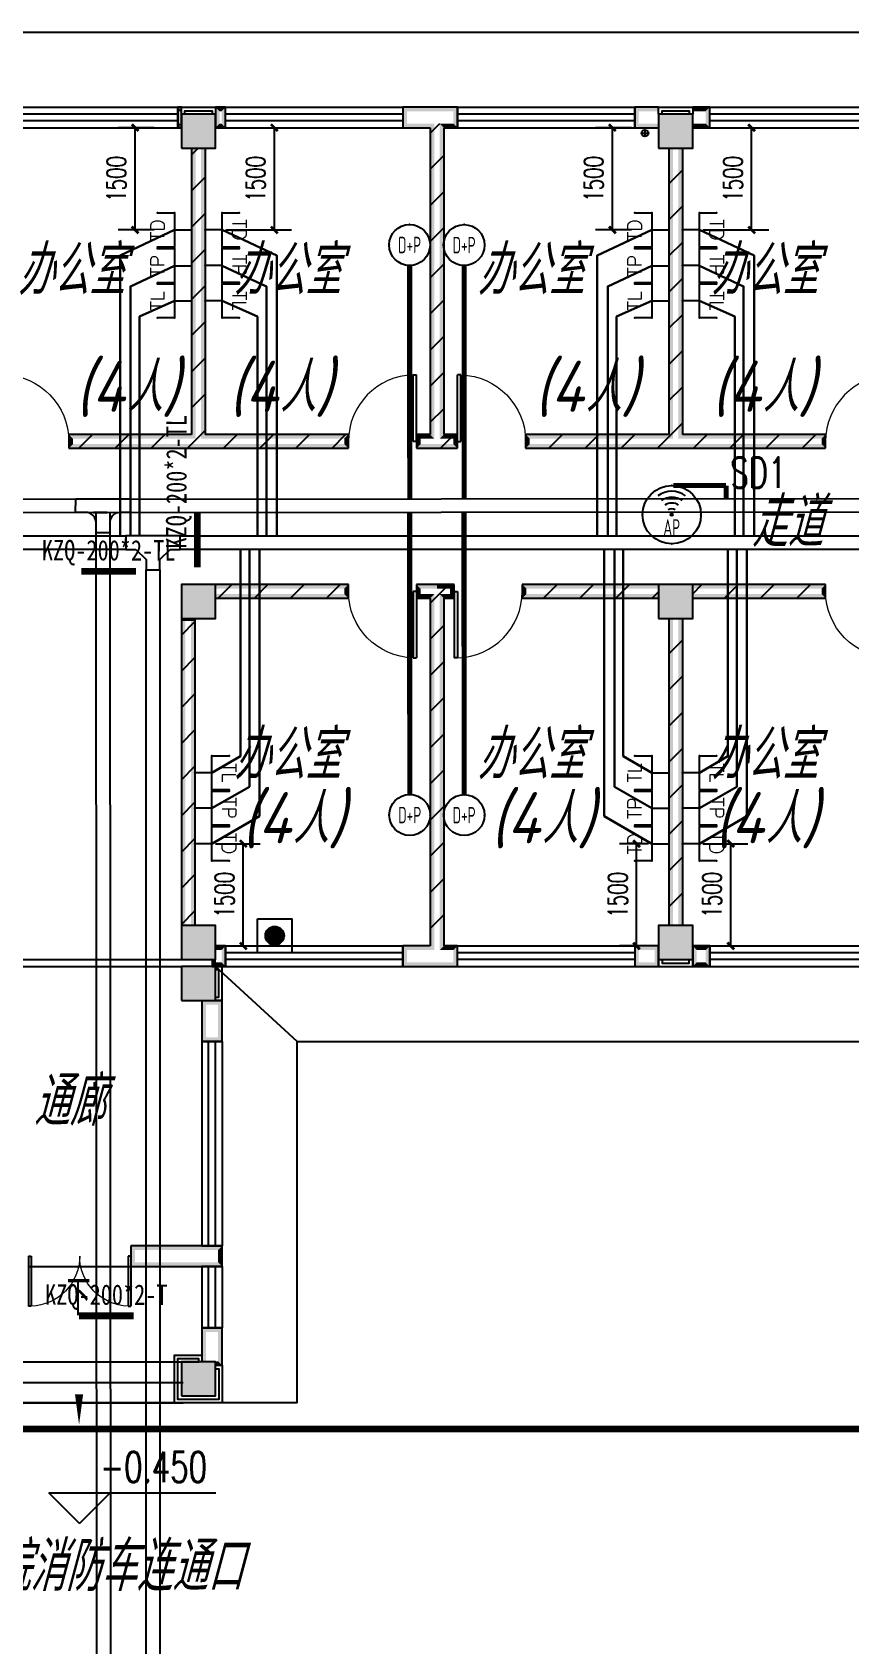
# Model space of a CAD drawing. Extents: x 1241380 to 1952554, y 1012187 to 1766051.
# Drawn here: x 1581878 to 1593869, y 1270773 to 1294421 of the extents above; entities that cross this region are included whole.
import ezdxf
from ezdxf.enums import TextEntityAlignment as Align

# ---------------------------------------------------------------- set-up
doc = ezdxf.new("R2010")
doc.units = 0
for name, color, linetype in [('1-建筑底图', 8, 'Continuous'), ('CABLETRAY_PDS', 4, 'Continuous'), ('EQUIP-通讯', 3, 'Continuous'), ('PUB_HATCH', 8, 'Continuous'), ('TEL_DIM', 3, 'Continuous'), ('WIRE-综合布线', 5, 'Continuous'), ('光纤点位', 3, 'Continuous'), ('内网桥架', 1, 'Continuous'), ('填充', 8, 'Continuous'), ('抗震支吊架', 2, 'Continuous'), ('排水', 153, 'Continuous'), ('红机电话', 3, 'Continuous'), ('蓝机电话', 3, 'Continuous')]:
    doc.layers.add(name, color=color, linetype=linetype)
doc.layers.add('内网线路', color=1, linetype='Continuous', lineweight=30)
doc.styles.add('_TCH_DIM', font='SIMPLEX', dxfattribs={"bigfont": 'GBCBIG'})
doc.styles.add('_TEL_ATTDEF', font='GBENOR', dxfattribs={"width": 0.8, "height": 3, "bigfont": 'GBCBIG'})
doc.styles.add('_TEL_DIM', font='SIMPLEX', dxfattribs={"width": 0.8, "height": 3.5, "bigfont": 'HZTXT'})
doc.styles.add('A_DIM', font='SIMPLEX', dxfattribs={"width": 0.7, "bigfont": 'HZ'})
doc.styles.add('A_DIM_T3', font='SIMPLEX', dxfattribs={"width": 0.7, "bigfont": 'HZ'})
doc.styles.add('kzcad', font='', dxfattribs={"width": 0.8})
doc.styles.get("Standard").update_dxf_attribs({"font": 'gbeitc.shx', "bigfont": 'gbcbig.shx'})
doc.styles.get('kzcad').set_extended_font_data('SimSun')
doc.linetypes.add('JIEDI', pattern='A,1.25,-0.25,0.25,-0.25,0.625,["/",Standard,S=0.6,R=0,X=0,Y=-0.3],0.625,-0.25,0.25,-0.25', length=4)
doc.dimstyles.new('_TCH_ARCH&&100', dxfattribs={"dimtxt": 280, "dimasz": 100, "dimexe": 250, "dimexo": 300, "dimgap": 135, "dimtad": 1, "dimdec": 0, "dimzin": 0, "dimdsep": 46, "dimtxsty": 'A_DIM_T3', "dimblk": 'ARCHTICK', "dimcen": 0.09, "dimclrt": 7, "dimazin": 2, "dimtfac": 1, "dimtdec": 0, "dimtix": 1, "dimtmove": 2, "dimatfit": 3, "dimfxl": 100, "dimtolj": 1, "dimtzin": 0, "dimarcsym": 0})
pattern_1 = [(45, (-636285.87, -718395.4), (-265.16515, 265.16515), [])]

# ---------------------------------------------------------------- blocks, each defined once
blk = doc.blocks.new('ng')
at = {"layer": '排水'}
for p, q in [((345991, 781358), (346091, 781358)), ((346041, 781408), (346041, 781308))]:
    blk.add_line(p, q, dxfattribs=at)
blk.add_circle((346041, 781358), 50, dxfattribs=at)
blk = doc.blocks.new('雨水管')
at = {"layer": '排水'}
blk.add_blockref('ng', (600767, -46811), dxfattribs=at)
blk = doc.blocks.new('xfjyc')
at = {"layer": '填充'}
h = blk.add_hatch(color=1, dxfattribs=at)
h.dxf.hatch_style = 1
edge = h.paths.add_edge_path()
edge.add_arc((250, 250), 137, 0, 360)
blk.add_lwpolyline([(0, 500), (500, 500), (500, 0), (0, 0)], close=True)
at = {"color": 1}
blk.add_circle((250, 250), 137, dxfattribs=at)
blk = doc.blocks.new('xfjyc2')
blk.add_blockref('xfjyc', (14469, 78300))
blk = doc.blocks.new('$DorLib2D$00000001')
at = {"color": 0}
for p, q in [((0.45, 0.975), (0.5, 0.975)), ((0.45, 0), (0.45, 0.975)), ((0.5, 0), (0.5, 0.975)), ((0.5, 0), (0.45, 0))]:
    blk.add_line(p, q, dxfattribs=at)
at = {"color": 0, "lineweight": 13}
blk.add_arc((0.475, 0), 0.975, 91.4693, 180, dxfattribs=at)
blk = doc.blocks.new('$WINLIB2D$00000001')
at = {"color": 0}
for points in [[(-0.5, 0.5), (-0.5, -0.5)], [(-0.5, 0.5), (0.5, 0.5)], [(0.5, -0.5), (0.5, 0.5)], [(0.5, 0.1667), (-0.5, 0.1667)], [(0.5, -0.1667), (-0.5, -0.1667)], [(-0.5, -0.5), (0.5, -0.5)]]:
    blk.add_lwpolyline(points, dxfattribs=at)
blk = doc.blocks.new('_FZH')
blk.add_lwpolyline([(-0.5, -0.5), (0.5, -0.5), (0.5, 0.5), (-0.5, 0.5)], close=True)
at = {"layer": 'PUB_HATCH'}
blk.add_solid([(-0.5, -0.5), (0.5, -0.5), (-0.5, 0.5), (0.5, 0.5)], dxfattribs=at)
blk = doc.blocks.new('$DorLib2D$00000002')
at = {"color": 0}
for p, q in [((-0.5, 0), (-0.5, 0.4875)), ((-0.475, 0.4875), (-0.5, 0.4875)), ((-0.475, 0), (-0.475, 0.4875)), ((0.475, 0), (0.475, 0.4875)), ((0.475, 0.4875), (0.5, 0.4875)), ((0.5, 0), (0.5, 0.4875)), ((-0.5, 0), (-0.475, 0)), ((0.5, 0), (0.475, 0))]:
    blk.add_line(p, q, dxfattribs=at)
at = {"color": 0, "lineweight": 13}
for centre, start, end in [((-0.4875, 0), 0, 88.53072), ((0.4875, 0), 91.46928, 180)]:
    blk.add_arc(centre, 0.4875, start, end, dxfattribs=at)
blk = doc.blocks.new('1-一层建筑底图')
at = {"layer": '1-建筑底图'}
for points in [[(13300, 90650), (13250, 90650), (13310, 90590), (13240, 90590)], [(13300, 90350), (13300, 90650), (13240, 90590), (13240, 90410)], [(13250, 90650), (13250, 90350), (13310, 90410), (13310, 90590)], [(13950, 90650), (13800, 90650), (13860, 90590), (13890, 90590)], [(13800, 90650), (13800, 90350), (13860, 90410), (13860, 90590)], [(13950, 90350), (13950, 90650), (13890, 90590), (13890, 90410)], [(17050, 90650), (16550, 90650), (16610, 90590), (17050, 90590)], [(16550, 90650), (16550, 90350), (16610, 90410), (16610, 90590)], [(17350, 90650), (17050, 90650), (17050, 90590), (17290, 90590)], [(17350, 90350), (17350, 90650), (17290, 90590), (17290, 90410)], [(20300, 90650), (19950, 90650), (20010, 90590), (20300, 90590)], [(19950, 90650), (19950, 90350), (20010, 90410), (20010, 90590)], [(21050, 90650), (20800, 90650), (20800, 90590), (20990, 90590)], [(21050, 90350), (21050, 90650), (20990, 90590), (20990, 90410)], [(13250, 90350), (13300, 90350), (13240, 90410), (13310, 90410)], [(13800, 90550), (13300, 90550), (13360, 90490), (13740, 90490)], [(13300, 90550), (13300, 90050), (13360, 90110), (13360, 90490)], [(13800, 90050), (13800, 90550), (13740, 90490), (13740, 90110)], [(13800, 90350), (13950, 90350), (13890, 90410), (13860, 90410)], [(16550, 90350), (16950, 90350), (17010, 90410), (16610, 90410)], [(16950, 90350), (16950, 85850), (17010, 85790), (17010, 90410)], [(17150, 90350), (17350, 90350), (17290, 90410), (17090, 90410)], [(17150, 90350), (17150, 85850), (17090, 85790), (17090, 90410)], [(19950, 90350), (20300, 90350), (20300, 90410), (20010, 90410)], [(20800, 90550), (20300, 90550), (20360, 90490), (20740, 90490)], [(20300, 90550), (20300, 90050), (20360, 90110), (20360, 90490)], [(20800, 90050), (20800, 90550), (20740, 90490), (20740, 90110)], [(20800, 90410), (20800, 90350), (21050, 90350), (20990, 90410)], [(13300, 90050), (13800, 90050), (13740, 90110), (13360, 90110)], [(20300, 90050), (20800, 90050), (20740, 90110), (20360, 90110)], [(13510, 90050), (13450, 90050), (13450, 85850), (13510, 85790)], [(13650, 90050), (13590, 90050), (13590, 85790), (13650, 85850)], [(20510, 90050), (20450, 90050), (20450, 85850), (20510, 85790)], [(20650, 90050), (20590, 90050), (20590, 85790), (20650, 85850)], [(13450, 85850), (11650, 85850), (11710, 85790), (13510, 85790)], [(11650, 85850), (11650, 85650), (11710, 85710), (11710, 85790)], [(15750, 85850), (13650, 85850), (13590, 85790), (15690, 85790)], [(15750, 85650), (15750, 85850), (15690, 85790), (15690, 85710)], [(16950, 85850), (16750, 85850), (16810, 85790), (17010, 85790)], [(16750, 85850), (16750, 85650), (16810, 85710), (16810, 85790)], [(17350, 85850), (17150, 85850), (17090, 85790), (17290, 85790)], [(17350, 85650), (17350, 85850), (17290, 85790), (17290, 85710)], [(20450, 85850), (18350, 85850), (18410, 85790), (20510, 85790)], [(18350, 85850), (18350, 85650), (18410, 85710), (18410, 85790)], [(22750, 85850), (20650, 85850), (20590, 85790), (22690, 85790)], [(22750, 85650), (22750, 85850), (22690, 85790), (22690, 85710)], [(11650, 85650), (13550, 85650), (13550, 85710), (11710, 85710)], [(13550, 85650), (15750, 85650), (15690, 85710), (13550, 85710)], [(16750, 85650), (17050, 85650), (17050, 85710), (16810, 85710)], [(17050, 85650), (17350, 85650), (17290, 85710), (17050, 85710)], [(18350, 85650), (20550, 85650), (20550, 85710), (18410, 85710)], [(20550, 85650), (22750, 85650), (22690, 85710), (20550, 85710)], [(13800, 83650), (13300, 83650), (13360, 83590), (13740, 83590)], [(13300, 83650), (13300, 83150), (13360, 83210), (13360, 83590)], [(13800, 83150), (13800, 83650), (13740, 83590), (13740, 83210)], [(13750, 83650), (13800, 83650), (13800, 83600), (13810, 83590), (15690, 83590), (15750, 83650), (13750, 83650)], [(13750, 83650), (13750, 83650), (13750, 83650)], [(13800, 83600), (13800, 83500), (13810, 83510), (13810, 83590)], [(13800, 83500), (13800, 83450), (15750, 83450), (15690, 83510), (13810, 83510)], [(15750, 83450), (15750, 83650), (15690, 83590), (15690, 83510)], [(17050, 83650), (16750, 83650), (16810, 83590), (17050, 83590)], [(16750, 83650), (16750, 83450), (16810, 83510), (16810, 83590)], [(16750, 83450), (16950, 83450), (17010, 83510), (16810, 83510)], [(16950, 83450), (16950, 78350), (17010, 78290), (17010, 83510)], [(17300, 83650), (17050, 83650), (17050, 83590), (17240, 83590)], [(17150, 83450), (17300, 83450), (17240, 83510), (17090, 83510)], [(17150, 83450), (17150, 78350), (17090, 78290), (17090, 83510)], [(17300, 83450), (17300, 83650), (17240, 83590), (17240, 83510)], [(20300, 83590), (20300, 83650), (18300, 83650), (18360, 83590)], [(18300, 83650), (18300, 83450), (18360, 83510), (18360, 83590)], [(20300, 83450), (20300, 83510), (18360, 83510), (18300, 83450)], [(20800, 83650), (20300, 83650), (20360, 83590), (20740, 83590)], [(20300, 83650), (20300, 83150), (20360, 83210), (20360, 83590)], [(20800, 83150), (20800, 83650), (20740, 83590), (20740, 83210)], [(20800, 83650), (20800, 83590), (22690, 83590), (22750, 83650)], [(20800, 83510), (20800, 83450), (22750, 83450), (22690, 83510)], [(22750, 83450), (22750, 83650), (22690, 83590), (22690, 83510)], [(13300, 83150), (13800, 83150), (13740, 83210), (13360, 83210)], [(13300, 78600), (13300, 78650), (13360, 78650), (13360, 83150), (13300, 83150)], [(13500, 83150), (13300, 83150), (13300, 83116), (13500, 83116)], [(13440, 78650), (13500, 78650), (13500, 83150), (13440, 83150)], [(20300, 83150), (20800, 83150), (20740, 83210), (20360, 83210)], [(20450, 78650), (20510, 78650), (20510, 83150), (20450, 83150)], [(20590, 78650), (20650, 78650), (20650, 83150), (20590, 83150)], [(13300, 78600), (13300, 78650), (13500, 78650), (13500, 78660), (13300, 78660)], [(13800, 78650), (13300, 78650), (13360, 78590), (13740, 78590)], [(13300, 78650), (13300, 78150), (13360, 78210), (13360, 78590)], [(13800, 78150), (13800, 78650), (13740, 78590), (13740, 78210)], [(20800, 78650), (20300, 78650), (20360, 78590), (20740, 78590)], [(20300, 78650), (20300, 78150), (20360, 78210), (20360, 78590)], [(20800, 78150), (20800, 78650), (20740, 78590), (20740, 78210)], [(13800, 78300), (13800, 78150), (13750, 78150), (13750, 78050), (13810, 78110), (13810, 78290)], [(13800, 78350), (13800, 78300), (13810, 78290), (13890, 78290), (13950, 78350)], [(13950, 78050), (13950, 78350), (13890, 78290), (13890, 78110)], [(16950, 78350), (16550, 78350), (16610, 78290), (17010, 78290)], [(16550, 78350), (16550, 78050), (16610, 78110), (16610, 78290)], [(17350, 78350), (17150, 78350), (17090, 78290), (17290, 78290)], [(17350, 78050), (17350, 78350), (17290, 78290), (17290, 78110)], [(20300, 78350), (19950, 78350), (20010, 78290), (20240, 78290)], [(19950, 78350), (19950, 78050), (20010, 78110), (20010, 78290)], [(20300, 78050), (20300, 78350), (20240, 78290), (20240, 78110)], [(21050, 78350), (20800, 78350), (20860, 78290), (20990, 78290)], [(20800, 78350), (20800, 78050), (20860, 78110), (20860, 78290)], [(21050, 78050), (21050, 78350), (20990, 78290), (20990, 78110)], [(13300, 78150), (13800, 78150), (13740, 78210), (13360, 78210)], [(13800, 78050), (13300, 78050), (13360, 77990), (13740, 77990)], [(13300, 78050), (13300, 77550), (13360, 77610), (13360, 77990)], [(13800, 77550), (13800, 78050), (13740, 77990), (13740, 77610)], [(13750, 78050), (13950, 78050), (13890, 78110), (13810, 78110)], [(16550, 78050), (17050, 78050), (17050, 78110), (16610, 78110)], [(17050, 78050), (17350, 78050), (17290, 78110), (17050, 78110)], [(19950, 78050), (20300, 78050), (20240, 78110), (20010, 78110)], [(20300, 78150), (20800, 78150), (20740, 78210), (20360, 78210)], [(20800, 78050), (21050, 78050), (20990, 78110), (20860, 78110)], [(13300, 77550), (13800, 77550), (13740, 77610), (13360, 77610)], [(13600, 77550), (13600, 76950), (13660, 77010), (13660, 77490)], [(13900, 77550), (13600, 77550), (13660, 77490), (13840, 77490)], [(13900, 76950), (13900, 77550), (13840, 77490), (13840, 77010)], [(13600, 76950), (13900, 76950), (13840, 77010), (13660, 77010)], [(13600, 73950), (12559, 73950), (12619, 73890), (13660, 73890)], [(12559, 73950), (12559, 73650), (12619, 73710), (12619, 73890)], [(13900, 73950), (13600, 73950), (13660, 73890), (13840, 73890)], [(13900, 73750), (13900, 73950), (13840, 73890), (13840, 73750)], [(12559, 73650), (13600, 73650), (13660, 73710), (12619, 73710)], [(13600, 73650), (13900, 73650), (13840, 73710), (13660, 73710)], [(13900, 73650), (13900, 73750), (13840, 73750), (13840, 73710)], [(13900, 72750), (13600, 72750), (13660, 72690), (13840, 72690)], [(13600, 72250), (13650, 72250), (13660, 72260), (13660, 72690), (13600, 72750)], [(13900, 72200), (13900, 72750), (13840, 72690), (13840, 72260)], [(13800, 72250), (13300, 72250), (13360, 72190), (13740, 72190)], [(13300, 72250), (13300, 71750), (13360, 71810), (13360, 72190)], [(13650, 72250), (13800, 72250), (13800, 72200), (13900, 72200), (13840, 72260), (13660, 72260)], [(13800, 71750), (13800, 72250), (13740, 72190), (13740, 71810)], [(13300, 71750), (13800, 71750), (13740, 71810), (13360, 71810)]]:
    blk.add_hatch(color=8, dxfattribs=at).paths.add_polyline_path(points)
h = blk.add_hatch(dxfattribs=at)
h.set_pattern_fill('普通砖', color=8, scale=150, style=0)
h.set_pattern_definition(pattern_1)
h.paths.add_polyline_path([(17050, 90450), (16950, 90350), (16950, 85850), (17010, 85790), (17050, 85783), (17090, 85790), (17150, 85850), (17150, 90350)])
h = blk.add_hatch(dxfattribs=at)
h.set_pattern_fill('普通砖', color=8, scale=150, style=0)
h.set_pattern_definition(pattern_1)
h.paths.add_polyline_path([(13650, 90050), (13450, 90050), (13450, 85850), (13510, 85790), (13550, 85783), (13590, 85790), (13650, 85850)])
h = blk.add_hatch(dxfattribs=at)
h.set_pattern_fill('普通砖', color=8, scale=150, style=0)
h.set_pattern_definition(pattern_1)
h.paths.add_polyline_path([(20650, 90050), (20450, 90050), (20450, 85850), (20510, 85790), (20550, 85783), (20590, 85790), (20650, 85850)])
h = blk.add_hatch(dxfattribs=at)
h.set_pattern_fill('普通砖', color=8, scale=150, style=0)
h.set_pattern_definition(pattern_1)
h.paths.add_polyline_path([(13510, 85790), (13450, 85850), (11650, 85850), (11650, 85650), (13550, 85650), (13550, 85783)])
h = blk.add_hatch(dxfattribs=at)
h.set_pattern_fill('普通砖', color=8, scale=150, style=0)
h.set_pattern_definition(pattern_1)
h.paths.add_polyline_path([(13550, 85783), (13550, 85650), (15750, 85650), (15750, 85850), (13650, 85850), (13590, 85790)])
h = blk.add_hatch(dxfattribs=at)
h.set_pattern_fill('普通砖', color=8, scale=150, style=0)
h.set_pattern_definition(pattern_1)
h.paths.add_polyline_path([(17010, 85790), (16950, 85850), (16750, 85850), (16750, 85650), (17050, 85650), (17050, 85783)])
h = blk.add_hatch(dxfattribs=at)
h.set_pattern_fill('普通砖', color=8, scale=150, style=0)
h.set_pattern_definition(pattern_1)
h.paths.add_polyline_path([(17050, 85783), (17050, 85650), (17350, 85650), (17350, 85850), (17150, 85850), (17090, 85790)])
h = blk.add_hatch(dxfattribs=at)
h.set_pattern_fill('普通砖', color=8, scale=150, style=0)
h.set_pattern_definition(pattern_1)
h.paths.add_polyline_path([(20510, 85790), (20450, 85850), (18350, 85850), (18350, 85650), (20550, 85650), (20550, 85783)])
h = blk.add_hatch(dxfattribs=at)
h.set_pattern_fill('普通砖', color=8, scale=150, style=0)
h.set_pattern_definition(pattern_1)
h.paths.add_polyline_path([(20550, 85783), (20550, 85650), (22750, 85650), (22750, 85850), (20650, 85850), (20590, 85790)])
h = blk.add_hatch(dxfattribs=at)
h.set_pattern_fill('普通砖', color=8, scale=150, style=0)
h.set_pattern_definition(pattern_1)
h.paths.add_polyline_path([(13750, 83650), (13800, 83650), (13800, 83450), (15750, 83450), (15750, 83650), (13750, 83650)])
h = blk.add_hatch(dxfattribs=at)
h.set_pattern_fill('普通砖', color=8, scale=150, style=0)
h.set_pattern_definition(pattern_1)
h.paths.add_polyline_path([(17050, 83517), (17050, 83650), (16750, 83650), (16750, 83450), (16950, 83450), (17010, 83510)])
h = blk.add_hatch(dxfattribs=at)
h.set_pattern_fill('普通砖', color=8, scale=150, style=0)
h.set_pattern_definition(pattern_1)
h.paths.add_polyline_path([(17050, 83517), (17010, 83510), (16950, 83450), (16950, 78350), (17050, 78250), (17150, 78350), (17150, 83450), (17090, 83510)])
h = blk.add_hatch(dxfattribs=at)
h.set_pattern_fill('普通砖', color=8, scale=150, style=0)
h.set_pattern_definition(pattern_1)
h.paths.add_polyline_path([(17090, 83510), (17150, 83450), (17300, 83450), (17300, 83650), (17050, 83650), (17050, 83517)])
h = blk.add_hatch(dxfattribs=at)
h.set_pattern_fill('普通砖', color=8, scale=150, style=0)
h.set_pattern_definition(pattern_1)
h.paths.add_polyline_path([(20300, 83450), (20300, 83650), (18300, 83650), (18300, 83450)])
h = blk.add_hatch(dxfattribs=at)
h.set_pattern_fill('普通砖', color=8, scale=150, style=0)
h.set_pattern_definition(pattern_1)
h.paths.add_polyline_path([(20800, 83650), (20800, 83450), (22750, 83450), (22750, 83650)])
h = blk.add_hatch(dxfattribs=at)
h.set_pattern_fill('普通砖', color=8, scale=150, style=0)
h.set_pattern_definition(pattern_1)
h.paths.add_polyline_path([(13300, 78600), (13300, 78650), (13500, 78650), (13500, 83150), (13300, 83150)])
h = blk.add_hatch(dxfattribs=at)
h.set_pattern_fill('普通砖', color=8, scale=150, style=0)
h.set_pattern_definition(pattern_1)
h.paths.add_polyline_path([(20450, 78650), (20650, 78650), (20650, 83150), (20450, 83150)])
at = {"layer": '1-建筑底图', "color": 8}
for p, q in [((13300, 90650), (13250, 90650)), ((13250, 90650), (13250, 90350)), ((13300, 90350), (13300, 90650)), ((13950, 90650), (13800, 90650)), ((13800, 90650), (13800, 90350)), ((13950, 90350), (13950, 90650)), ((17050, 90650), (16550, 90650)), ((16550, 90650), (16550, 90350)), ((17350, 90650), (17050, 90650)), ((17350, 90350), (17350, 90650)), ((20300, 90650), (19950, 90650)), ((19950, 90650), (19950, 90350)), ((21050, 90650), (20800, 90650)), ((21050, 90350), (21050, 90650)), ((13250, 90350), (13300, 90350)), ((13800, 90350), (13950, 90350)), ((16550, 90350), (16950, 90350)), ((16950, 90350), (16950, 85850)), ((17150, 90350), (17350, 90350)), ((17150, 90350), (17150, 85850)), ((19950, 90350), (20300, 90350)), ((20800, 90350), (21050, 90350)), ((13450, 90050), (13450, 85850)), ((13650, 90050), (13650, 85850)), ((20450, 90050), (20450, 85850)), ((20650, 90050), (20650, 85850)), ((13450, 85850), (11650, 85850)), ((11650, 85850), (11650, 85650)), ((15750, 85850), (13650, 85850)), ((15750, 85650), (15750, 85850)), ((16950, 85850), (16750, 85850)), ((16750, 85850), (16750, 85650)), ((17350, 85850), (17150, 85850)), ((17350, 85650), (17350, 85850)), ((20450, 85850), (18350, 85850)), ((18350, 85850), (18350, 85650)), ((22750, 85850), (20650, 85850)), ((22750, 85650), (22750, 85850)), ((11650, 85650), (13550, 85650)), ((13550, 85650), (15750, 85650)), ((16750, 85650), (17050, 85650)), ((17050, 85650), (17350, 85650)), ((18350, 85650), (20550, 85650)), ((20550, 85650), (22750, 85650)), ((15750, 83650), (13750, 83650)), ((13750, 83650), (13750, 83650)), ((15750, 83450), (15750, 83650)), ((17050, 83650), (16750, 83650)), ((16750, 83650), (16750, 83450)), ((17300, 83650), (17050, 83650)), ((17300, 83450), (17300, 83650)), ((20300, 83650), (18300, 83650)), ((18300, 83650), (18300, 83450)), ((22750, 83650), (20800, 83650)), ((22750, 83450), (22750, 83650)), ((13800, 83450), (15750, 83450)), ((16750, 83450), (16950, 83450)), ((16950, 83450), (16950, 78350)), ((17150, 83450), (17300, 83450)), ((17150, 83450), (17150, 78350)), ((18300, 83450), (20300, 83450)), ((20800, 83450), (22750, 83450)), ((13300, 83150), (13300, 78650)), ((13500, 83150), (13500, 78650)), ((20450, 83150), (20450, 78650)), ((20650, 83150), (20650, 78650)), ((13950, 78350), (13800, 78350)), ((13950, 78050), (13950, 78350)), ((16950, 78350), (16550, 78350)), ((16550, 78350), (16550, 78050)), ((17350, 78350), (17150, 78350)), ((17350, 78050), (17350, 78350)), ((20300, 78350), (19950, 78350)), ((19950, 78350), (19950, 78050)), ((20300, 78050), (20300, 78350)), ((21050, 78350), (20800, 78350)), ((20800, 78350), (20800, 78050)), ((21050, 78050), (21050, 78350)), ((10300, 78150), (13300, 78150)), ((10300, 78050), (13300, 78050)), ((13750, 78150), (13750, 78050)), ((13750, 78050), (13950, 78050)), ((15000, 76950), (13800, 78050)), ((16550, 78050), (17050, 78050)), ((17050, 78050), (17350, 78050)), ((19950, 78050), (20300, 78050)), ((20800, 78050), (21050, 78050)), ((13600, 77550), (13600, 76950)), ((13900, 77550), (13800, 77550)), ((13900, 76950), (13900, 77550)), ((13600, 76950), (13900, 76950)), ((13600, 73950), (12559, 73950)), ((12559, 73950), (12559, 73650)), ((13900, 73950), (13600, 73950)), ((13900, 73750), (13900, 73950)), ((11059, 73650), (12559, 73650)), ((12559, 73650), (13600, 73650)), ((13600, 73650), (13900, 73650)), ((13900, 73650), (13900, 73750)), ((13900, 72750), (13600, 72750)), ((13600, 72750), (13600, 72250)), ((13900, 72200), (13900, 72750)), ((10040, 72250), (13560, 72250)), ((13800, 72200), (13900, 72200)), ((10275, 71950), (13325, 71950)), ((10275, 71650), (13325, 71650)), ((11805, 69878), (11355, 70328)), ((11355, 70328), (13806, 70328)), ((11805, 69878), (12255, 70328))]:
    blk.add_line(p, q, dxfattribs=at)
for points in [[(8600, 71650), (8600, 76950), (-1150, 76950), (-1150, 79250), (-1750, 79250), (-1750, 89450), (-1150, 89450), (-1150, 91750), (49800, 91750), (49800, 89750), (54650, 89750), (54650, 91750), (55850, 91750)], [(13300, 90550), (13300, 90650), (13800, 90650), (13800, 90550)], [(13350, 90550), (13350, 90600), (13750, 90600), (13750, 90550)], [(20300, 90550), (20300, 90650), (20800, 90650), (20800, 90550)], [(20350, 90550), (20350, 90600), (20750, 90600), (20750, 90550)], [(13800, 77550), (13900, 77550), (13900, 78050), (13800, 78050)], [(20300, 78150), (20300, 78050), (20800, 78050), (20800, 78150)], [(20350, 78150), (20350, 78100), (20750, 78100), (20750, 78150)], [(13800, 77600), (13850, 77600), (13850, 78000), (13800, 78000)], [(15000, 71650), (15000, 76950), (26100, 76950), (26100, 74950), (50750, 74950)], [(13800, 72200), (13900, 72200), (13900, 71650), (13200, 71650), (13200, 72350), (13600, 72350), (13600, 72250)], [(13800, 72150), (13850, 72150), (13850, 71700), (13250, 71700), (13250, 72300), (13550, 72300), (13550, 72250)], [(15000, 71650), (8600, 71650)]]:
    blk.add_lwpolyline(points, dxfattribs=at)
blk.add_lwpolyline([(11800, 72774, 0, 0, 0), (11800, 71326, 0, 120, 0), (11800, 71776, 0, 0, 0)], format="xyseb", dxfattribs=at)
at = {"layer": '1-建筑底图', "color": 8, "ltscale": 3, "const_width": 100}
blk.add_lwpolyline([(-2546, 71265), (72950, 71265), (72950, 19335), (1829, 19335)], dxfattribs=at)
at = {"layer": '1-建筑底图', "color": 8}
for name, p, xscale, yscale, zscale, rotation in [('$WINLIB2D$00000001', (11950, 90500), -2600, -300, -2600, 180), ('_FZH', (13550, 90300), 499.9999994139653, 499.9658326901263, 499.9658326901263, 359.9999999702914), ('_FZH', (20550, 90300), 499.9999997831183, 499.9999997831183, 499.9999997831183, 7.096993437544791e-09), ('$DorLib2D$00000001', (11150, 85750), 1000, -1000, 1000, 180), ('$DorLib2D$00000001', (16250, 85750), -1000, -1000, -1000, 180), ('$DorLib2D$00000001', (17850, 85750), 1000, -1000, 1000, 180), ('$DorLib2D$00000001', (23250, 85750), 1000, 1000, 1000, 359.9999999999981), ('_FZH', (13550, 83400), 499.9999993123347, 499.9658330257516, 499.9658330257516, 359.9999999665427), ('$DorLib2D$00000001', (16250, 83550), -1000, 1000, -1000, 180), ('$DorLib2D$00000001', (17800, 83550), 1000, 1000, 1000, 180), ('$DorLib2D$00000001', (23250, 83550), -1000, 1000, -1000, 180), ('_FZH', (13550, 78400), 499.9999994379468, 500.0000005076872, 500.0000005076872, 359.9999999750672), ('_FZH', (20550, 78400), 499.9999996058177, 499.9658332178369, 499.9658332178369, 359.9999999614468), ('_FZH', (13550, 77800), 499.9999995232793, 499.9993402460823, 499.9993402460823, 359.9999999743601), ('$WINLIB2D$00000001', (13750, 75450), 3000, 300, 3000, 270), ('$WINLIB2D$00000001', (13750, 73200), 900, 300, 900, 270), ('_FZH', (13550, 72000), 499.9999995214166, 499.9999995214166, 499.9999995214166, 359.999999973453)]:
    blk.add_blockref(name, p, dxfattribs=dict(at, xscale=xscale, yscale=yscale, zscale=zscale, rotation=rotation))
for name, p, xscale, yscale, zscale in [('$WINLIB2D$00000001', (15250, 90500), 2600, -300, 2600), ('$WINLIB2D$00000001', (18650, 90500), 2600, 300, 2600), ('$WINLIB2D$00000001', (22350, 90500), 2600, -300, 2600), ('_FZH', (20550, 83400), 500.0000002485467, 500.0000002485467, 500.0000002485467), ('$WINLIB2D$00000001', (15250, 78200), 2600, 300, 2600), ('$WINLIB2D$00000001', (18650, 78200), 2600, -300, 2600), ('$WINLIB2D$00000001', (22350, 78200), 2600, 300, 2600), ('$DorLib2D$00000002', (11809, 73800), 1500, -1500, 1500)]:
    blk.add_blockref(name, p, dxfattribs=dict(at, xscale=xscale, yscale=yscale, zscale=zscale))
for name, p in [('雨水管', (-926708, -644277)), ('xfjyc2', (-50, -50))]:
    blk.add_blockref(name, p, dxfattribs=at)
for s, height, p in [('办公室', 723.4, (10898, 87900)), ('办公室', 723.4, (14068, 87900)), ('办公室', 723.4, (17640, 87900)), ('办公室', 723.4, (21068, 87900)), ('(4', 750, (11743, 86182)), ('人', 723, (12493, 86182)), (')', 750, (13020, 86182)), ('(4', 750, (13991, 86182)), ('人', 723, (14741, 86182)), (')', 750, (15267, 86182)), ('(4', 750, (18475, 86182)), ('人', 723, (19225, 86182)), (')', 750, (19751, 86182)), ('(4', 750, (21071, 86182)), ('人', 723, (21821, 86182)), (')', 750, (22347, 86182)), ('走道', 723.4, (21661, 84203)), ('办公室', 723.4, (14068, 80796)), ('办公室', 723.4, (17640, 80796)), ('办公室', 723.4, (21068, 80796)), ('(4', 750, (14180, 79855)), ('人', 723, (14930, 79855)), (')', 750, (15456, 79855)), ('(4', 750, (17833, 79855)), ('人', 723, (18583, 79855)), (')', 750, (19110, 79855)), ('(4', 750, (21116, 79855)), ('人', 723, (21866, 79855)), (')', 750, (22393, 79855)), ('通廊', 723.4, (11130, 75714)), ('内庭院消防车连通口', 723.4, (9510, 68890))]:
    blk.add_text(s, height=height, dxfattribs=at).set_placement(p)
for s, height, style, width, p in [('SD1', 446.2, '_TCH_DIM', 0.705882, (21352, 85068)), ('下', 525, 'A_DIM', 0.7, (11618, 72931)), ('-0.450', 446.2, '_TCH_DIM', 0.705882, (12111, 70486))]:
    blk.add_text(s, height=height, dxfattribs=dict(at, style=style, width=width)).set_placement(p)
blk = doc.blocks.new('$equip_U$00000080(win7-PC-wzy)')
blk.add_circle((0, 0.5), 0.5)
for p in [(0, 0.999), (-0.5, 0.5), (0.5, 0.5)]:
    blk.add_point(p)
at = {"color": 7, "style": '_TEL_DIM', "width": 0.7}
blk.add_attdef('$TEXT$', text='', height=0.4, dxfattribs=at).set_placement((0, 0.5), align=Align.MIDDLE_CENTER)
at = {"color": 7, "style": '_TEL_DIM', "flags": 1}
for tag in ['A', 'REMARK']:
    blk.add_attdef(tag, text='', height=0.00002, dxfattribs=at).set_placement((0, 0), align=Align.MIDDLE_CENTER)
blk = doc.blocks.new('$equip_U$00000091(win7-PC-wzy)')
for radius in [0.714, 0.0272]:
    blk.add_circle((0, 0), radius)
for radius in [0.571, 0.428, 0.285, 0.143]:
    blk.add_arc((0, 0), radius, 53.7049, 126.2951)
for p in [(0, 0.714), (-0.714, 0), (0.714, 0), (0, -0.714)]:
    blk.add_point(p)
at = {"color": 7, "style": '_TEL_DIM', "flags": 1}
for tag in ['A', 'REMARK']:
    blk.add_attdef(tag, text='', height=0.00002, dxfattribs=at).set_placement((0, 0), align=Align.MIDDLE_CENTER)
at = {"color": 7, "style": '_TEL_DIM', "width": 0.7}
blk.add_attdef('$TEXT$', text='', height=0.4, dxfattribs=at).set_placement((0, -0.31), align=Align.MIDDLE_CENTER)
blk = doc.blocks.new('$equip$00001867')
for p, q in [((-0.5, 0.499), (-0.5, 0.999)), ((0.5, 0.999), (0.5, 0.499)), ((0.5, 0.499), (-0.5, 0.499)), ((0, 0.5), (0, 0))]:
    blk.add_line(p, q)
for p in [(-0.5, 0.999), (0.5, 0.999), (-0.5, 0.499), (0.5, 0.499), (0, 0)]:
    blk.add_point(p)
at = {"color": 7, "style": '_TEL_DIM'}
blk.add_attdef('$TEXT$', text='', height=0.4, dxfattribs=at).set_placement((0, 0.999), align=Align.MIDDLE_CENTER)
at = {"color": 7, "style": '_TEL_DIM', "flags": 1}
blk.add_attdef('A', text='', height=0.00002, dxfattribs=at).set_placement((0, 0), align=Align.MIDDLE_CENTER)
blk = doc.blocks.new('$equip$00002670')
for p, q in [((-0.5, 0.499), (-0.5, 0.999)), ((0.5, 0.999), (0.5, 0.499)), ((0.5, 0.499), (-0.5, 0.499)), ((0, 0.5), (0, 0))]:
    blk.add_line(p, q)
for p in [(-0.5, 0.999), (0.5, 0.999), (-0.5, 0.499), (0.5, 0.499), (0, 0)]:
    blk.add_point(p)
at = {"color": 7, "style": '_TEL_DIM'}
blk.add_attdef('$TEXT$', text='', height=0.4, dxfattribs=at).set_placement((0, 0.999), align=Align.MIDDLE_CENTER)
at = {"color": 7, "style": '_TEL_DIM', "flags": 1}
blk.add_attdef('A', text='', height=0.000025, dxfattribs=at).set_placement((0, 0), align=Align.MIDDLE_CENTER)
blk = doc.blocks.new('_ArchTick')
at = {"color": 0, "linetype": 'ByBlock', "const_width": 0.4}
blk.add_lwpolyline([(-0.5, -0.5), (0.5, 0.5)], dxfattribs=at)
blk = doc.blocks.new('*D200')
at = {"layer": 'Defpoints', "color": 0, "transparency": 16777216}
for p in [(20131, 305067), (20839, 305067), (20131, 303567)]:
    blk.add_point(p, dxfattribs=at)
at = {"layer": 'TEL_DIM', "color": 0, "lineweight": -2, "transparency": 16777216}
for p, q in [((20431, 305067), (21089, 305067)), ((20839, 303567), (20839, 305067)), ((20431, 303567), (21089, 303567))]:
    blk.add_line(p, q, dxfattribs=at)
at = {"layer": 'TEL_DIM', "color": 0, "lineweight": -2, "transparency": 16777216, "xscale": 100, "yscale": 100, "zscale": 100}
for p, rotation in [((20839, 305067), 90), ((20839, 303567), 270)]:
    blk.add_blockref('_ArchTick', p, dxfattribs=dict(at, rotation=rotation))
at = {"layer": 'TEL_DIM', "color": 7, "transparency": 16777216, "insert": (20564, 304317), "char_height": 280, "attachment_point": 5, "rotation": 90, "style": 'A_DIM_T3'}
blk.add_mtext('\\A1;1500', dxfattribs=at)
blk = doc.blocks.new('*D204')
at = {"layer": 'Defpoints', "color": 0, "transparency": 16777216}
for p in [(26607, 305067), (27081, 305067), (27081, 303567)]:
    blk.add_point(p, dxfattribs=at)
at = {"layer": 'TEL_DIM', "color": 0, "lineweight": -2, "transparency": 16777216}
for p, q in [((26781, 305067), (26357, 305067)), ((26607, 303567), (26607, 305067)), ((26781, 303567), (26357, 303567))]:
    blk.add_line(p, q, dxfattribs=at)
at = {"layer": 'TEL_DIM', "color": 0, "lineweight": -2, "transparency": 16777216, "xscale": 100, "yscale": 100, "zscale": 100}
for p, rotation in [((26607, 305067), 90), ((26607, 303567), 270)]:
    blk.add_blockref('_ArchTick', p, dxfattribs=dict(at, rotation=rotation))
at = {"layer": 'TEL_DIM', "color": 7, "transparency": 16777216, "insert": (26332, 304317), "char_height": 280, "attachment_point": 5, "rotation": 90, "style": 'A_DIM_T3'}
blk.add_mtext('\\A1;1500', dxfattribs=at)
blk = doc.blocks.new('*D205')
at = {"layer": 'Defpoints', "color": 0, "transparency": 16777216}
for p in [(27281, 305067), (27989, 305067), (27281, 303567)]:
    blk.add_point(p, dxfattribs=at)
at = {"layer": 'TEL_DIM', "color": 0, "lineweight": -2, "transparency": 16777216}
for p, q in [((27581, 305067), (28239, 305067)), ((27989, 303567), (27989, 305067)), ((27581, 303567), (28239, 303567))]:
    blk.add_line(p, q, dxfattribs=at)
at = {"layer": 'TEL_DIM', "color": 0, "lineweight": -2, "transparency": 16777216, "xscale": 100, "yscale": 100, "zscale": 100}
for p, rotation in [((27989, 305067), 90), ((27989, 303567), 270)]:
    blk.add_blockref('_ArchTick', p, dxfattribs=dict(at, rotation=rotation))
at = {"layer": 'TEL_DIM', "color": 7, "transparency": 16777216, "insert": (27714, 304317), "char_height": 280, "attachment_point": 5, "rotation": 90, "style": 'A_DIM_T3'}
blk.add_mtext('\\A1;1500', dxfattribs=at)
blk = doc.blocks.new('*D225')
at = {"layer": 'Defpoints', "color": 0, "transparency": 16777216}
for p in [(20281, 315567), (21295, 315567), (20281, 314067)]:
    blk.add_point(p, dxfattribs=at)
at = {"layer": 'TEL_DIM', "color": 0, "lineweight": -2, "transparency": 16777216}
for p, q in [((20581, 315567), (21545, 315567)), ((21295, 314067), (21295, 315567)), ((20581, 314067), (21545, 314067))]:
    blk.add_line(p, q, dxfattribs=at)
at = {"layer": 'TEL_DIM', "color": 0, "lineweight": -2, "transparency": 16777216, "xscale": 100, "yscale": 100, "zscale": 100}
for p, rotation in [((21295, 315567), 90), ((21295, 314067), 270)]:
    blk.add_blockref('_ArchTick', p, dxfattribs=dict(at, rotation=rotation))
at = {"layer": 'TEL_DIM', "color": 7, "transparency": 16777216, "insert": (21020, 314817), "char_height": 280, "attachment_point": 5, "rotation": 90, "style": 'A_DIM_T3'}
blk.add_mtext('\\A1;1500', dxfattribs=at)
blk = doc.blocks.new('*D226')
at = {"layer": 'Defpoints', "color": 0, "transparency": 16777216}
for p in [(19253, 315567), (19831, 315567), (19831, 314067)]:
    blk.add_point(p, dxfattribs=at)
at = {"layer": 'TEL_DIM', "color": 0, "lineweight": -2, "transparency": 16777216}
for p, q in [((19531, 315567), (19003, 315567)), ((19253, 314067), (19253, 315567)), ((19531, 314067), (19003, 314067))]:
    blk.add_line(p, q, dxfattribs=at)
at = {"layer": 'TEL_DIM', "color": 0, "lineweight": -2, "transparency": 16777216, "xscale": 100, "yscale": 100, "zscale": 100}
for p, rotation in [((19253, 315567), 90), ((19253, 314067), 270)]:
    blk.add_blockref('_ArchTick', p, dxfattribs=dict(at, rotation=rotation))
at = {"layer": 'TEL_DIM', "color": 7, "transparency": 16777216, "insert": (18978, 314817), "char_height": 280, "attachment_point": 5, "rotation": 90, "style": 'A_DIM_T3'}
blk.add_mtext('\\A1;1500', dxfattribs=at)
blk = doc.blocks.new('*D233')
at = {"layer": 'Defpoints', "color": 0, "transparency": 16777216}
for p in [(27281, 315567), (28295, 315567), (27281, 314067)]:
    blk.add_point(p, dxfattribs=at)
at = {"layer": 'TEL_DIM', "color": 0, "lineweight": -2, "transparency": 16777216}
for p, q in [((27581, 315567), (28545, 315567)), ((28295, 314067), (28295, 315567)), ((27581, 314067), (28545, 314067))]:
    blk.add_line(p, q, dxfattribs=at)
at = {"layer": 'TEL_DIM', "color": 0, "lineweight": -2, "transparency": 16777216, "xscale": 100, "yscale": 100, "zscale": 100}
for p, rotation in [((28295, 315567), 90), ((28295, 314067), 270)]:
    blk.add_blockref('_ArchTick', p, dxfattribs=dict(at, rotation=rotation))
at = {"layer": 'TEL_DIM', "color": 7, "transparency": 16777216, "insert": (28020, 314817), "char_height": 280, "attachment_point": 5, "rotation": 90, "style": 'A_DIM_T3'}
blk.add_mtext('\\A1;1500', dxfattribs=at)
blk = doc.blocks.new('*D234')
at = {"layer": 'Defpoints', "color": 0, "transparency": 16777216}
for p in [(26253, 315567), (26831, 315567), (26831, 314067)]:
    blk.add_point(p, dxfattribs=at)
at = {"layer": 'TEL_DIM', "color": 0, "lineweight": -2, "transparency": 16777216}
for p, q in [((26531, 315567), (26003, 315567)), ((26253, 314067), (26253, 315567)), ((26531, 314067), (26003, 314067))]:
    blk.add_line(p, q, dxfattribs=at)
at = {"layer": 'TEL_DIM', "color": 0, "lineweight": -2, "transparency": 16777216, "xscale": 100, "yscale": 100, "zscale": 100}
for p, rotation in [((26253, 315567), 90), ((26253, 314067), 270)]:
    blk.add_blockref('_ArchTick', p, dxfattribs=dict(at, rotation=rotation))
at = {"layer": 'TEL_DIM', "color": 7, "transparency": 16777216, "insert": (25978, 314817), "char_height": 280, "attachment_point": 5, "rotation": 90, "style": 'A_DIM_T3'}
blk.add_mtext('\\A1;1500', dxfattribs=at)
blk = doc.blocks.new('A$C4A9128F6')
at = {"layer": '内网桥架'}
for p, q in [((-65602.5, 168.7), (-54415, 168.7)), ((-54415, 168.7), (-54415, -31.3)), ((-53615, 168.7), (-54415, 168.7)), ((-54415, 168.7), (-54415, -31.3)), ((-53615, -31.3), (-53615, 168.7)), ((-53615, 168.7), (-2594, 168.7)), ((-53615, -31.3), (-53615, 168.7)), ((-54415, -31.3), (-65602.5, -31.3)), ((-54415, -31.3), (-54265, -31.3)), ((-54265, -31.3), (-54115, -181.3)), ((-54115, -181.3), (-54115, -331.3)), ((-53915, -181.3), (-53765, -31.3)), ((-53915, -331.3), (-53915, -181.3)), ((-53765, -31.3), (-53615, -31.3)), ((-2594, -31.3), (-53615, -31.3)), ((-54115, -331.3), (-53915, -331.3)), ((-54115, -53968.4), (-54115, -331.3)), ((-54115, -331.3), (-53915, -331.3)), ((-53915, -331.3), (-53915, -53968.4))]:
    blk.add_line(p, q, dxfattribs=at)
at = {"layer": '内网线路'}
for points in [[(-53699.3, 4653.4), (-54499.4, 4279.3), (-54499.4, 168.7)], [(-53000.6, 4653.4), (-52200.3, 4279.7), (-52198.4, 168.7)], [(-46699.3, 4653.4), (-47499.4, 4279.3), (-47499.4, 168.7)], [(-46000.6, 4653.4), (-45200.3, 4279.7), (-45198.4, 168.7)], [(-53699.3, 4129.8), (-54346.4, 3825.9), (-54346.4, 168.7)], [(-53000.3, 4129.8), (-52353.1, 3826.2), (-52353.1, 168.7)], [(-46699.3, 4129.8), (-47346.4, 3825.9), (-47346.4, 168.7)], [(-46000.3, 4129.8), (-45353.1, 3826.2), (-45353.1, 168.7)], [(-53699.3, 3615.1), (-54215.3, 3382.9), (-54215.3, 168.7)], [(-53000.1, 3615.1), (-52483.9, 3383.2), (-52482.5, 168.7)], [(-46699.3, 3615.1), (-47215.3, 3382.9), (-47215.3, 168.7)], [(-46000.1, 3615.1), (-45483.9, 3383.2), (-45482.5, 168.7)], [(-53150.3, -3308.4), (-52732.4, -3065.3), (-52732.4, -31.3)], [(-53150.3, -3826.7), (-52601.4, -3512.4), (-52601.4, -31.3)], [(-53150.3, -4346.7), (-52453.8, -3942.3), (-52453.8, -31.3)], [(-46699.3, -4346.7), (-47395.9, -3942.3), (-47395.9, -31.3)], [(-46699.3, -3826.7), (-47248.2, -3512.4), (-47248.2, -31.3)], [(-46699.3, -3308.4), (-47117.2, -3065.3), (-47117.2, -31.3)], [(-46000.3, -3308.4), (-45582.4, -3065.3), (-45582.4, -31.3)], [(-46000.3, -3826.7), (-45451.4, -3512.4), (-45451.4, -31.3)], [(-46000.3, -4346.7), (-45303.8, -3942.3), (-45303.8, -31.3)]]:
    blk.add_lwpolyline(points, dxfattribs=at)
at = {"layer": '光纤点位', "xscale": 500, "yscale": 500, "zscale": 500}
for p, rotation in [((-53449.8, 4653.4), 90), ((-53249.8, 4653.4), 270), ((-46449.8, 4653.4), 90), ((-46249.8, 4653.4), 270), ((-53399.8, -4346.7), 270), ((-46449.8, -4346.7), 90), ((-46249.8, -4346.7), 270)]:
    blk.add_blockref('$equip$00002670', p, dxfattribs=dict(at, rotation=rotation)).add_auto_attribs({'$TEXT$': 'TD'})
at = {"layer": '红机电话', "xscale": 500, "yscale": 500, "zscale": 500}
for p, rotation in [((-53449.8, 4129.8), 90), ((-53249.8, 4133.4), 270), ((-46449.8, 4129.8), 90), ((-46249.8, 4133.4), 270), ((-53399.8, -3826.7), 270), ((-46449.8, -3826.7), 90), ((-46249.8, -3826.7), 270)]:
    blk.add_blockref('$equip$00001867', p, dxfattribs=dict(at, rotation=rotation)).add_auto_attribs({'$TEXT$': 'TP'})
at = {"layer": '蓝机电话', "xscale": 500, "yscale": 500, "zscale": 500}
for p, rotation in [((-53449.8, 3615.1), 90), ((-53249.8, 3615.1), 270), ((-46449.8, 3615.1), 90), ((-46249.8, 3615.1), 270), ((-53399.8, -3308.4), 270), ((-46449.8, -3308.4), 90), ((-46249.8, -3308.4), 270)]:
    blk.add_blockref('$equip$00001867', p, dxfattribs=dict(at, rotation=rotation)).add_auto_attribs({'$TEXT$': 'TL'})
at = {"layer": 'TEL_DIM'}
for p1, p2, distance, picture, middle in [((-53699.3, 4653.4), (-53699.3, 6153.4), 578.5, '*D226', (-54552.8, 5403.4)), ((-53249.8, 4653.4), (-53249.8, 6153.4), -1014, '*D225', (-52510.9, 5403.4)), ((-46699.3, 4653.4), (-46699.3, 6153.4), 578.5, '*D234', (-47552.8, 5403.4)), ((-46249.8, 4653.4), (-46249.8, 6153.4), -1014, '*D233', (-45510.9, 5403.4)), ((-53399.8, -5846.7), (-53399.8, -4346.7), -708, '*D200', (-52966.8, -5096.7)), ((-46449.8, -5846.7), (-46449.8, -4346.7), 473.5, '*D204', (-47198.3, -5096.7)), ((-46249.8, -5846.7), (-46249.8, -4346.7), -708, '*D205', (-45816.8, -5096.7))]:
    dim = blk.add_aligned_dim(p1=p1, p2=p2, distance=distance, dimstyle='_TCH_ARCH&&100', dxfattribs=at)
    dim.commit()
    dim.dimension.update_dxf_attribs({"geometry": picture, "text_midpoint": middle, "insert": (-73530.4, -309413.6)})

msp = doc.modelspace()

# ---------------------------------------------------------------- linework, layer by layer
at = {"layer": 'CABLETRAY_PDS'}
for p, q in [((1573863.5, 1287571.4), (1674641, 1287621.1)), ((1674641.1, 1287421.1), (1573863.5, 1287371.4)), ((1582515.1, 1287378.7), (1582515.3, 1287578.7)), ((1582515.1, 1287378.7), (1582515.2, 1287578.7)), ((1582515.2, 1287578.7), (1583315.2, 1287578.3)), ((1583315.2, 1287578.3), (1583315.1, 1287378.3)), ((1583315.2, 1287578.3), (1583315.1, 1287378.3)), ((1582665.2, 1287378.6), (1582515.1, 1287378.7)), ((1582775.3, 1287375.8), (1582975.3, 1287375.9)), ((1582975.3, 1287375.9), (1582775.3, 1287375.8)), ((1582853.4, 1214879), (1582815, 1287375.8)), ((1582815.2, 1287078.5), (1582815.2, 1287228.5)), ((1583015, 1287375.9), (1583053.4, 1214879.1)), ((1583015.2, 1287228.4), (1583015.2, 1287078.5)), ((1583315.1, 1287378.3), (1583165.2, 1287378.3)), ((1583015.2, 1287078.5), (1582815.2, 1287078.5)), ((1583015.2, 1287078.5), (1582815.2, 1287078.5))]:
    msp.add_line(p, q, dxfattribs=at)
for centre, radius, start, end in [((1582665.1, 1287228.5), 150.1, 0, 89.9707), ((1583165.1, 1287228.4), 149.9, 89.9707, 180)]:
    msp.add_arc(centre, radius, start, end, dxfattribs=at)
at = {"layer": 'WIRE-综合布线', "linetype": 'Continuous', "const_width": 75}
for points in [[(1587415, 1287574.7), (1587413.3, 1291001.4)], [(1588214.4, 1287575.1), (1588212.7, 1291000.1)], [(1591281.5, 1287773.8), (1592054.6, 1287773.8)], [(1592054.7, 1287576), (1592054.6, 1287773.8)], [(1587413.2, 1287379.4), (1587415.3, 1283240.5)], [(1588210.6, 1287378.4), (1588212.7, 1283239.5)]]:
    msp.add_lwpolyline(points, dxfattribs=at)
at = {"layer": '抗震支吊架', "color": 2, "const_width": 100}
for points in [[(1584300, 1286575.4), (1584300, 1287375.4)], [(1582599.3, 1286514.2), (1583399.3, 1286514.2)], [(1582564.2, 1275597.7), (1583364.2, 1275597.7)]]:
    msp.add_lwpolyline(points, dxfattribs=at)

# ---------------------------------------------------------------- block references
at = {"layer": '1-建筑底图', "linetype": 'JIEDI'}
msp.add_blockref('1-一层建筑底图', (1570765, 1202671.1), dxfattribs=at)
at = {"layer": '1-建筑底图', "color": 3}
msp.add_blockref('A$C4A9128F6', (1637664.8, 1286867.8), dxfattribs=at)
at = {"layer": 'EQUIP-通讯', "linetype": 'JIEDI'}
ref = msp.add_blockref('$equip_U$00000080(win7-PC-wzy)', (1587713, 1291301.1), dxfattribs=dict(at, xscale=600, yscale=600, zscale=600, rotation=90))
ref.add_attrib('$TEXT$', 'D+P', dxfattribs={"layer": '0', "color": 7, "height": 240, "style": '_TEL_ATTDEF', "width": 0.7}).set_placement((1587413.3, 1291301.1), align=Align.MIDDLE_CENTER)
ref = msp.add_blockref('$equip_U$00000080(win7-PC-wzy)', (1588512.4, 1291299.8), dxfattribs=dict(at, xscale=600, yscale=600, zscale=600, rotation=90))
ref.add_attrib('$TEXT$', 'D+P', dxfattribs={"layer": '0', "color": 7, "height": 240, "style": '_TEL_ATTDEF', "width": 0.7}).set_placement((1588212.7, 1291299.8), align=Align.MIDDLE_CENTER)
ref = msp.add_blockref('$equip_U$00000091(win7-PC-wzy)', (1591258, 1287346.1), dxfattribs=dict(at, xscale=600, yscale=600, zscale=600))
ref.add_attrib('$TEXT$', 'AP', dxfattribs={"layer": '0', "color": 7, "height": 240, "style": '_TEL_ATTDEF', "width": 0.7}).set_placement((1591258, 1287159.9), align=Align.MIDDLE_CENTER)
ref = msp.add_blockref('$equip_U$00000080(win7-PC-wzy)', (1587415.3, 1282641.1), dxfattribs=dict(at, xscale=600, yscale=600, zscale=600))
ref.add_attrib('$TEXT$', 'D+P', dxfattribs={"layer": '0', "color": 7, "height": 240, "style": '_TEL_ATTDEF', "width": 0.7}).set_placement((1587415.3, 1282940.8), align=Align.MIDDLE_CENTER)
ref = msp.add_blockref('$equip_U$00000080(win7-PC-wzy)', (1588212.7, 1282640.1), dxfattribs=dict(at, xscale=600, yscale=600, zscale=600))
ref.add_attrib('$TEXT$', 'D+P', dxfattribs={"layer": '0', "color": 7, "height": 240, "style": '_TEL_ATTDEF', "width": 0.7}).set_placement((1588212.7, 1282939.8), align=Align.MIDDLE_CENTER)

# ---------------------------------------------------------------- texts
at = {"layer": '抗震支吊架', "color": 2, "style": 'kzcad', "width": 0.8}
for s, rotation, p in [('KZQ-200*2-TL', 89.88539, (1584141.7, 1287828.2)), ('KZQ-200*2-TL', 359.88539, (1582999.3, 1286674.2)), ('KZQ-200*2-T', 359.88539, (1582964.2, 1275757.7))]:
    msp.add_text(s, height=300, rotation=rotation, dxfattribs=at).set_placement(p, align=Align.CENTER)

doc.saveas('drawing.dxf')
